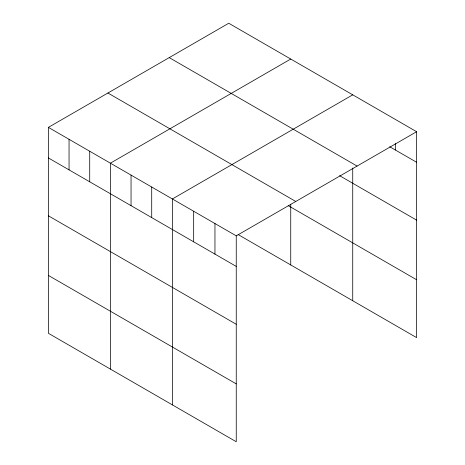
<?xml version="1.0" encoding="UTF-8"?>
<svg xmlns="http://www.w3.org/2000/svg" width="465" height="465" viewBox="0 0 465 465"><rect width="100%" height="100%" fill="white"/><g stroke="black" fill="none" stroke-linecap="round" stroke-linejoin="round"><path stroke-width="0.7" d="M48.389 127.381L236.249 235.842L236.249 441.75L48.389 333.289L48.389 127.381L228.751 23.25L416.611 131.711L416.611 337.619L238.144 234.581M290.741 59.043L110.385 163.174L110.385 369.082M352.737 94.837L172.376 198.968L172.376 404.875M236.249 235.842L416.611 131.711M389.687 146.725L416.611 162.273M169.231 57.614L357.091 166.075M339.59 175.671L416.611 220.137M107.909 93.017L295.769 201.479M288.236 205.64L416.611 279.756M48.389 157.943L236.249 266.404M48.389 215.806L236.249 324.268M48.389 275.425L236.249 383.887M395.32 143.586L395.32 149.98M352.737 168.074L352.737 300.745M290.741 204.245L290.741 264.951M214.958 223.549L214.958 254.111M193.667 211.255L193.667 241.817M151.712 187.035L151.712 217.597M131.049 175.102L131.049 205.664M89.716 151.241L89.716 181.803M69.053 139.308L69.053 169.87"/></g></svg>
